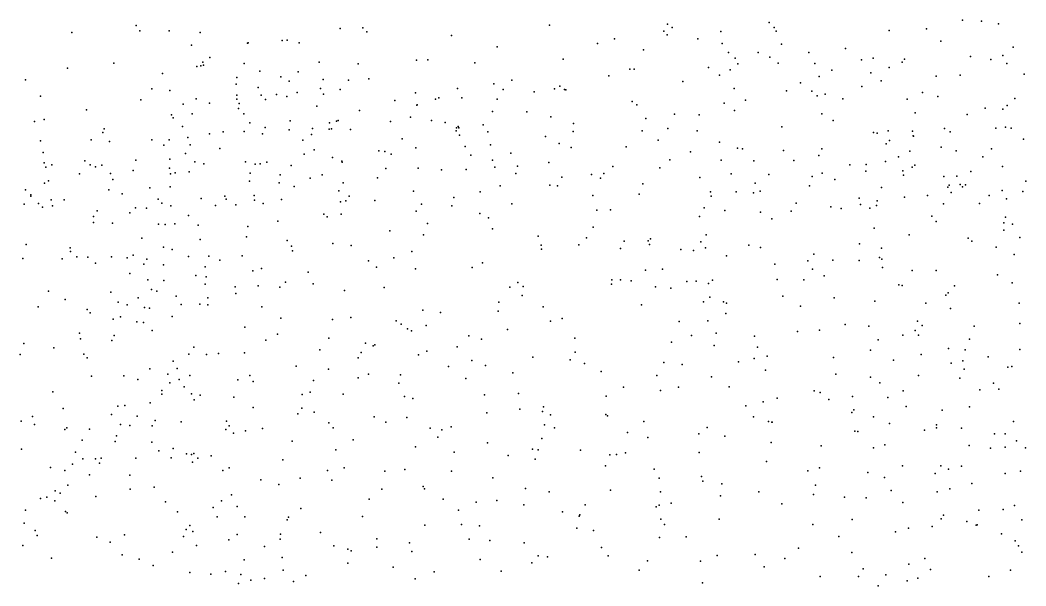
# Model space of a CAD drawing. Header units: metres. Extents: x -23.9 to 23.9, y -28.5 to 28.5.
# Drawn here: x -10.464 to -8.972, y 7.561 to 8.4 of the extents above; entities that cross this region are included whole.
import ezdxf

# ---------------------------------------------------------------- set-up
doc = ezdxf.new("R2010")
doc.units = ezdxf.units.M

msp = doc.modelspace()

# ---------------------------------------------------------------- linework, layer by layer
for p in [(-9.0661, 8.4001, 15.9872), (-9.0378, 8.3987, 22.516), (-10.2914, 8.3922, 21.3505), (-10.2862, 8.3843, 22.8039), (-10.2426, 8.3842, -4.4294), (-9.9891, 8.3875, -16.3729), (-9.9552, 8.3887, 19.4471), (-9.9495, 8.3829, 22.6388), (-9.6785, 8.3925, 18.6148), (-9.5092, 8.3837, 16.4973), (-9.5037, 8.394, 18.6161), (-9.4967, 8.3894, 16.6486), (-9.4247, 8.383, 20.2044), (-9.3529, 8.3967, 21.3488), (-9.3452, 8.3894, 17.2459), (-9.3426, 8.3835, 16.8959), (-9.1747, 8.3849, 20.3603), (-9.1196, 8.3871, 21.4501), (-9.0128, 8.3948, 21.1716), (-10.3869, 8.3818, 22.8311), (-10.1969, 8.3817, 17.4105), (-10.0751, 8.37, 17.9243), (-10.0676, 8.3703, 19.3125), (-9.8238, 8.3775, 13.5142), (-9.582, 8.3723, 19.7544), (-9.504, 8.3782, 19.8998), (-9.4588, 8.3724, 21.316), (-9.0982, 8.3688, 17.0187), (-10.2093, 8.363, 19.0688), (-10.1267, 8.366, 18.0058), (-10.1254, 8.3662, 18.2972), (-10.05, 8.3664, 18.4073), (-9.7564, 8.3607, 21.324), (-9.6073, 8.3652, 18.5793), (-9.5392, 8.3559, -16.5332), (-9.4225, 8.3654, 16.2563), (-9.3347, 8.3645, 20.2462), (-9.2396, 8.3582, 20.2928), (-8.991, 8.3601, 18.7158), (-10.1824, 8.3447, 21.3522), (-9.876, 8.3406, 17.1703), (-9.8591, 8.3413, 22.6315), (-9.6581, 8.342, 17.0674), (-9.413, 8.3522, 16.7627), (-9.4032, 8.3435, 20.062), (-9.369, 8.3519, 17.1492), (-9.3517, 8.345, 17.7108), (-9.2941, 8.352, 18.6547), (-9.2161, 8.3414, 17.4473), (-9.1984, 8.3437, 22.5608), (-9.1523, 8.3423, 20.2772), (-9.0543, 8.3464, 20.274), (-9.024, 8.3419, 16.031), (-9.0065, 8.3476, -2.6774), (-10.3932, 8.3291, 17.3665), (-10.3249, 8.3362, 19.1), (-10.2016, 8.3313, 18.262), (-10.1958, 8.3321, 17.5905), (-10.1926, 8.3378, 18.1346), (-10.1919, 8.3332, 22.7657), (-10.1315, 8.3356, 17.3548), (-10.1082, 8.3246, 21.4053), (-10.0511, 8.3232, 19.4212), (-10.02, 8.3378, -2.9688), (-9.9623, 8.3353, 18.5351), (-9.7892, 8.337, 17.1049), (-9.5593, 8.3276, 17.8313), (-9.5529, 8.3272, 21.3087), (-9.443, 8.3297, -5.0728), (-9.4105, 8.3262, 17.782), (-9.3993, 8.3355, -4.7163), (-9.3396, 8.3361, 22.6372), (-9.285, 8.3356, 17.1941), (-9.2598, 8.3258, 17.6472), (-9.175, 8.3301, 16.9503), (-9.1555, 8.3378, 10.0226), (-9.0002, 8.336, 21.3146), (-10.4555, 8.3116, 21.1298), (-10.2525, 8.321, 21.223), (-10.1422, 8.315, 19.2323), (-10.077, 8.3162, 22.6847), (-10.0649, 8.3096, 17.8086), (-10.0141, 8.3119, 21.4), (-9.9767, 8.3113, 17.1826), (-9.9467, 8.3132, 21.3452), (-9.7345, 8.311, 22.6698), (-9.5906, 8.3177, 22.6868), (-9.4811, 8.3091, 17.0289), (-9.4266, 8.3184, 16.6533), (-9.2786, 8.3164, 16.8692), (-9.2021, 8.3221, 18.691), (-9.1869, 8.3103, 17.5211), (-9.1052, 8.3172, 16.0709), (-9.0694, 8.3186, 21.4695), (-8.9748, 8.3199, -7.7437), (-10.2683, 8.2984, 17.4732), (-10.2419, 8.2958, -10.5122), (-10.1433, 8.3051, 18.3904), (-10.1108, 8.3, 20.168), (-10.0182, 8.2988, 12.4363), (-9.9892, 8.2972, 20.202), (-9.8149, 8.2986, 24.5796), (-9.7614, 8.3055, 18.565), (-9.7474, 8.2973, 17.9083), (-9.7011, 8.2939, 24.5061), (-9.671, 8.2983, 21.3147), (-9.6632, 8.3023, 19.7177), (-9.6563, 8.2973, 17.912), (-9.6546, 8.2968, 24.579), (-9.4046, 8.2985, 16.4112), (-9.327, 8.2951, 16.2569), (-9.3062, 8.3071, 21.3716), (-9.2895, 8.2946, -9.1207), (-9.2153, 8.3019, 21.4278), (-10.4334, 8.2873, 19.0626), (-10.2848, 8.2817, 18.2694), (-10.2025, 8.2832, 20.223), (-10.1425, 8.2887, 17.9228), (-10.1422, 8.2828, 20.2927), (-10.1061, 8.289, 19.3606), (-10.0996, 8.2823, 21.3327), (-10.0836, 8.2897, 18.5265), (-10.0679, 8.2869, 7.0641), (-10.053, 8.2929, 20.0469), (-10.0139, 8.2901, 20.2908), (-9.9081, 8.2811, 17.1018), (-9.8774, 8.2925, 17.8934), (-9.8475, 8.2829, 24.6972), (-9.8429, 8.2851, 21.3616), (-9.8085, 8.2848, 24.4509), (-9.7562, 8.2828, 24.7542), (-9.5561, 8.2794, 19.78), (-9.3878, 8.2814, 16.5859), (-9.2815, 8.2877, 17.102), (-9.2696, 8.2901, 17.7433), (-9.2436, 8.2833, 20.1197), (-9.1483, 8.2827, 17.335), (-9.1253, 8.2928, 2.7227), (-9.1027, 8.287, 20.1499), (-8.9887, 8.2839, 24.4663), (-10.3651, 8.2673, 21.0855), (-10.2217, 8.2753, 20.1075), (-10.1826, 8.2769, 1.0602), (-10.1398, 8.2692, 17.5922), (-10.139, 8.2765, 20.0089), (-10.0237, 8.2725, 8.9699), (-9.9606, 8.2663, 22.6294), (-9.8753, 8.2739, -5.1826), (-9.8747, 8.2745, 20.2461), (-9.7629, 8.2647, 19.6723), (-9.7121, 8.2642, 16.9691), (-9.5491, 8.2745, 24.574), (-9.4198, 8.2771, 18.5451), (-9.4041, 8.2659, 16.9967), (-9.0324, 8.2695, 16.9098), (-9.0063, 8.2681, 24.5508), (-8.9997, 8.2737, 24.3431), (-10.4422, 8.2497, 21.0561), (-10.4279, 8.2527, 22.8231), (-10.2393, 8.2597, 20.3136), (-10.2365, 8.2551, 17.6021), (-10.2084, 8.2612, 19.1094), (-10.1321, 8.2613, 17.4101), (-10.0632, 8.2506, 19.4772), (-9.9944, 8.2504, 18.5843), (-9.9921, 8.2512, 19.5537), (-9.9143, 8.2497, 24.7828), (-9.8847, 8.2562, 20.359), (-9.8538, 8.2513, 19.9989), (-9.6767, 8.2568, 24.8111), (-9.5359, 8.2542, 16.9493), (-9.493, 8.2609, 22.6693), (-9.4564, 8.2598, 17.8951), (-9.2749, 8.2612, 18.598), (-9.2579, 8.2512, 22.5889), (-9.1363, 8.2627, 16.8774), (-9.0591, 8.26, 16.143), (-10.3391, 8.2388, 22.8085), (-10.223, 8.2423, -9.4509), (-10.1626, 8.2345, 22.7326), (-10.1312, 8.2351, 18.5831), (-10.123, 8.2479, 19.9224), (-10.1003, 8.2409, 20.4456), (-10.0649, 8.2373, 17.674), (-10.0301, 8.2394, 24.6144), (-10.0052, 8.2386, 21.3163), (-10.0048, 8.2478, 17.7668), (-10.0019, 8.2387, 19.8862), (-9.9736, 8.2379, 20.4472), (-9.8335, 8.2484, 22.6295), (-9.8168, 8.2358, 16.9799), (-9.8163, 8.2405, 11.1746), (-9.8141, 8.2423, 18.5424), (-9.8132, 8.2402, 24.3137), (-9.777, 8.2451, 20.2041), (-9.7702, 8.2343, 20.0672), (-9.6433, 8.235, 24.3088), (-9.6431, 8.2467, 18.5019), (-9.5414, 8.2358, 17.9324), (-9.5029, 8.2394, 19.8417), (-9.4596, 8.2362, 24.6542), (-9.3341, 8.2418, 17.8547), (-9.1765, 8.2361, 20.0775), (-9.1401, 8.2355, 22.5042), (-9.0928, 8.2394, 17.4718), (-9.0846, 8.2347, 24.2767), (-9.0168, 8.2401, 15.6559), (-9.0165, 8.2397, 21.4887), (-9.0025, 8.2412, 24.2128), (-8.9939, 8.2401, 24.6645), (-10.4335, 8.2214, 17.3798), (-10.3585, 8.2225, 20.2565), (-10.341, 8.2336, 18.969), (-10.3309, 8.2204, 20.0025), (-10.2686, 8.2224, 18.8715), (-10.2427, 8.2227, 19.9208), (-10.2148, 8.2261, 20.4384), (-10.1829, 8.2316, 17.7958), (-10.1042, 8.2317, 17.3275), (-10.0443, 8.2222, 24.7156), (-10.0315, 8.2306, 24.4866), (-9.8973, 8.2239, 19.8801), (-9.8123, 8.2296, 17.9027), (-9.6846, 8.2274, 22.666), (-9.5174, 8.2222, 24.8062), (-9.4265, 8.2192, 24.4959), (-9.1981, 8.2333, 16.7837), (-9.1925, 8.2323, 18.6372), (-9.1744, 8.2215, 17.1186), (-9.1392, 8.2284, 24.4774), (-9.1386, 8.228, 24.3822), (-8.9758, 8.2234, 20.0893), (-10.4295, 8.2041, 16.9519), (-10.2507, 8.2147, 18.1501), (-10.2114, 8.2152, -3.3892), (-10.1674, 8.2098, 21.1371), (-10.0276, 8.2078, -9.7389), (-9.9319, 8.2062, 19.6287), (-9.9226, 8.2052, 21.3553), (-9.8767, 8.2109, 20.4748), (-9.8039, 8.2128, 20.3975), (-9.766, 8.2153, 24.9205), (-9.6644, 8.217, 19.7269), (-9.6463, 8.2113, 21.3096), (-9.5647, 8.2124, 24.8783), (-9.4694, 8.2048, 24.3685), (-9.3998, 8.2102, 21.3365), (-9.3922, 8.2093, -1.2375), (-9.3315, 8.2067, 18.5359), (-9.2745, 8.2093, 16.4373), (-9.1792, 8.2169, 17.7517), (-9.1442, 8.2057, 15.2051), (-9.0977, 8.2117, 16.804), (-9.0754, 8.2062, 17.5505), (-9.0231, 8.2094, 18.7199), (-10.3676, 8.1913, 18.8721), (-10.2921, 8.1923, 18.4867), (-10.2417, 8.1939, 18.5746), (-10.2186, 8.2023, 18.724), (-10.2045, 8.1899, 17.9134), (-10.1295, 8.1901, 17.4713), (-10.0976, 8.1895, 19.8035), (-10.0425, 8.2012, 22.6397), (-10.0002, 8.1966, 24.3327), (-9.9868, 8.1909, 24.8647), (-9.9861, 8.1894, 19.8055), (-9.9132, 8.2016, 17.005), (-9.7953, 8.1997, 21.3328), (-9.7632, 8.1926, 24.2163), (-9.7359, 8.2028, 2.58), (-9.6796, 8.189, 20.12), (-9.4999, 8.1929, 21.2981), (-9.4241, 8.1927, 24.7758), (-9.3755, 8.1917, 24.6194), (-9.3164, 8.1922, -2.9311), (-9.2792, 8.1992, 16.9911), (-9.1804, 8.1905, 24.3133), (-9.1611, 8.1973, 21.4694), (-9.0358, 8.1974, 16.2486), (-10.4278, 8.1887, 17.057), (-10.4258, 8.1819, 20.1242), (-10.4168, 8.1856, 12.261), (-10.3599, 8.1857, 20.3884), (-10.3517, 8.1828, 17.4925), (-10.3423, 8.1849, 11.3992), (-10.2962, 8.177, 20.4773), (-10.2424, 8.1805, 21.059), (-10.2132, 8.1753, 19.8124), (-10.1914, 8.1871, 19.3047), (-10.1151, 8.1867, 24.6279), (-10.1078, 8.1869, 24.5076), (-10.0617, 8.1844, 21.2173), (-9.9212, 8.1803, 17.8687), (-9.8736, 8.1806, 18.5351), (-9.8388, 8.1782, 24.9586), (-9.8021, 8.1787, 19.7202), (-9.7598, 8.1823, 17.9502), (-9.7259, 8.1834, 20.3795), (-9.5848, 8.1832, 19.7612), (-9.5151, 8.1812, 16.8911), (-9.2332, 8.1854, 16.5175), (-9.2097, 8.1763, 24.5852), (-9.2091, 8.186, 24.4448), (-9.1546, 8.1765, 24.2139), (-9.1406, 8.1823, 24.6639), (-9.1369, 8.1852, 16.7146), (-9.0535, 8.1759, 17.3147), (-9.0069, 8.183, 24.7729), (-10.4218, 8.1621, 22.7983), (-10.3757, 8.1721, 18.4296), (-10.3299, 8.1725, 19.8843), (-10.3261, 8.1638, 18.6978), (-10.2406, 8.1721, 17.7086), (-10.2338, 8.1739, 19.1365), (-10.1233, 8.1613, 17.6283), (-10.1224, 8.1732, 20.5556), (-10.0779, 8.1708, 17.1663), (-10.0334, 8.1658, 14.5399), (-10.0155, 8.1709, 17.0767), (-9.9337, 8.1665, 20.557), (-9.7285, 8.1728, 19.7965), (-9.6605, 8.1673, 17.9798), (-9.6163, 8.171, 16.8768), (-9.6031, 8.1659, 24.203), (-9.5978, 8.1729, 22.6585), (-9.4558, 8.1667, 24.2889), (-9.4091, 8.1724, 19.9098), (-9.3531, 8.1714, 24.5186), (-9.289, 8.1684, 19.9927), (-9.2743, 8.1733, 17.8894), (-9.2552, 8.1637, 18.5585), (-9.1534, 8.1704, 16.4028), (-9.0938, 8.1685, 18.6987), (-9.0744, 8.1686, 16.3431), (-8.9721, 8.1614, 16.3355), (-10.4557, 8.1487, 18.7354), (-10.4276, 8.1585, 17.4362), (-10.3319, 8.1483, 20.9976), (-10.2712, 8.1515, 18.092), (-10.2414, 8.1532, 17.9916), (-10.0797, 8.1587, 17.7094), (-10.0574, 8.1534, 19.6135), (-9.991, 8.1469, 21.25), (-9.9845, 8.1589, -3.6755), (-9.8802, 8.1467, 19.7067), (-9.7816, 8.1456, 16.8935), (-9.7516, 8.1542, 21.2761), (-9.6782, 8.1555, 24.9977), (-9.6668, 8.1545, 19.9919), (-9.54, 8.1573, 24.9473), (-9.4399, 8.1456, 16.8773), (-9.4016, 8.1457, 18.484), (-9.3735, 8.1586, 17.9473), (-9.3664, 8.1464, 22.6065), (-9.2931, 8.1545, 21.3347), (-9.1863, 8.1518, 17.8239), (-9.0881, 8.1527, -16.3727), (-9.086, 8.1552, 17.1797), (-9.0831, 8.1446, 17.6923), (-9.0696, 8.1565, 16.6335), (-9.066, 8.1528, -4.859), (-9.0616, 8.1558, 24.0858), (-9.0072, 8.1477, 16.4157), (-8.9765, 8.1459, 16.6235), (-10.4479, 8.139, 16.7145), (-10.4476, 8.1409, 18.6372), (-10.4178, 8.1337, 17.1706), (-10.3986, 8.1339, 16.8282), (-10.3124, 8.1425, 18.8016), (-10.2589, 8.1347, 22.7455), (-10.195, 8.1359, 24.5947), (-10.1603, 8.1391, 17.3648), (-10.1582, 8.1347, 24.4182), (-10.1166, 8.1403, 19.737), (-10.1161, 8.1333, 24.8268), (-10.0761, 8.1341, 18.663), (-9.9885, 8.1308, 24.9592), (-9.9806, 8.132, 24.2075), (-9.9758, 8.1392, 19.6757), (-9.9377, 8.1327, 22.5772), (-9.8203, 8.1373, 22.6005), (-9.6145, 8.1402, 20.2443), (-9.5457, 8.1423, 18.457), (-9.4387, 8.139, 24.9131), (-9.376, 8.1441, 24.3219), (-9.2193, 8.1362, 24.7035), (-9.1926, 8.1324, 22.5016), (-9.1521, 8.1376, 18.6219), (-9.1179, 8.14, 22.4615), (-9.0264, 8.1402, 17.531), (-9.0008, 8.1352, 24.0208), (-10.4577, 8.1273, 20.9595), (-10.4363, 8.1281, 18.3107), (-10.4306, 8.1229, 20.419), (-10.4157, 8.1247, 19.9014), (-10.3495, 8.1173, 18.2092), (-10.3012, 8.1145, 19.7787), (-10.2925, 8.1219, 18.9273), (-10.2765, 8.1215, -5.4967), (-10.2534, 8.1286, 17.794), (-10.2402, 8.1247, 19.0027), (-10.1738, 8.1255, 20.6128), (-10.1437, 8.1262, 19.6527), (-10.1031, 8.1281, 19.5085), (-9.8764, 8.1171, 24.1319), (-9.8685, 8.1271, 16.9173), (-9.8235, 8.125, 20.5661), (-9.7344, 8.1276, 24.1229), (-9.6083, 8.1182, 21.2225), (-9.5879, 8.1189, 20.0835), (-9.4493, 8.1216, 19.8517), (-9.4188, 8.1179, 21.2494), (-9.3659, 8.1155, 24.861), (-9.3204, 8.1168, 16.906), (-9.3128, 8.1289, 24.7414), (-9.2612, 8.1235, 24.2667), (-9.2461, 8.1206, -14.5352), (-9.2176, 8.1269, 16.9804), (-9.2033, 8.1211, 21.3961), (-9.1935, 8.1252, 24.1578), (-9.0942, 8.1277, 24.7997), (-9.0411, 8.1282, 17.6204), (-10.3548, 8.1091, 20.5359), (-10.3548, 8.0999, 16.9807), (-10.2139, 8.1107, 19.7208), (-10.0816, 8.102, 24.929), (-10.0135, 8.1123, 18.5992), (-10.0083, 8.1087, 20.6469), (-9.9876, 8.1123, 17.8704), (-9.7817, 8.1136, 18.4735), (-9.7693, 8.107, -4.712), (-9.456, 8.1091, 24.2059), (-9.349, 8.1055, -2.2102), (-9.1118, 8.1094, 17.7837), (-9.1054, 8.1017, 17.0778), (-9.0048, 8.0998, 25.2698), (-9.0021, 8.1082, 25.1572), (-10.3267, 8.099, 17.6039), (-10.2585, 8.0976, 19.0882), (-10.2485, 8.0973, 19.2097), (-10.2342, 8.0981, 21.0025), (-10.1994, 8.0961, 17.427), (-10.1259, 8.0942, 22.6514), (-9.9153, 8.0879, 25.0565), (-9.8596, 8.0984, 21.2718), (-9.763, 8.0909, 14.2643), (-9.614, 8.0933, 24.1063), (-9.1973, 8.0918, 19.9998), (-9.0046, 8.0888, 25.0188), (-8.992, 8.0976, 22.4391), (-10.2831, 8.0771, 17.913), (-10.1965, 8.0747, 17.3055), (-10.128, 8.0786, 20.6708), (-10.0677, 8.0735, 17.8214), (-9.8656, 8.082, 20.6438), (-9.6954, 8.0798, 18.0357), (-9.6238, 8.0772, 25.0812), (-9.5681, 8.0722, 19.9795), (-9.5322, 8.073, 25.0545), (-9.5288, 8.0758, 22.6179), (-9.4541, 8.0712, -1.5839), (-9.4463, 8.0817, 18.4472), (-9.1453, 8.0816, 24.038), (-9.0579, 8.0771, 21.5125), (-9.0524, 8.0723, 24.9387), (-8.9812, 8.0777, 17.3419), (-10.4546, 8.0676, 17.3439), (-10.3894, 8.0624, 17.5356), (-10.3892, 8.0572, 22.7539), (-10.2512, 8.0633, 20.6513), (-10.238, 8.0603, 22.7043), (-10.0611, 8.0648, -14.8511), (-10.0597, 8.0581, 21.0972), (-9.9997, 8.0692, 25.036), (-9.9729, 8.066, 21.1878), (-9.8826, 8.057, 22.5389), (-9.6908, 8.0663, 21.1833), (-9.6903, 8.0607, 22.6062), (-9.6349, 8.0672, 16.8098), (-9.5734, 8.0615, 18.0563), (-9.5303, 8.0677, 20.1271), (-9.4837, 8.0603, 21.1801), (-9.4652, 8.0585, 24.1348), (-9.4474, 8.0626, 18.0406), (-9.3831, 8.0663, 24.9564), (-9.3658, 8.063, 16.8508), (-9.2191, 8.0685, 24.844), (-9.1864, 8.062, 18.5666), (-9.0164, 8.0636, 25.3733), (-10.4597, 8.0469, 20.5083), (-10.4011, 8.0463, 17.2639), (-10.3795, 8.0493, 19.7547), (-10.3631, 8.0486, 20.9225), (-10.3517, 8.0398, 16.7976), (-10.3282, 8.0492, 17.0593), (-10.3047, 8.0475, 17.157), (-10.296, 8.0517, 18.0149), (-10.2758, 8.0458, 17.5365), (-10.214, 8.0499, 19.3694), (-10.1839, 8.0504, 9.5756), (-10.1673, 8.0444, -16.2821), (-10.1342, 8.0506, 18.7064), (-9.9472, 8.0431, 16.9128), (-9.9094, 8.0479, 18.5051), (-9.7778, 8.0403, 21.1874), (-9.4159, 8.0507, 22.5827), (-9.2957, 8.0432, 21.2373), (-9.2866, 8.0531, 22.531), (-9.2584, 8.0441, 1.3878), (-9.2194, 8.0439, 24.0694), (-9.1893, 8.0484, 17.9129), (-9.1859, 8.0459, 16.9492), (-8.9894, 8.0528, 18.7645), (-10.28, 8.0383, 17.6753), (-10.2512, 8.0375, 19.2688), (-10.1895, 8.0344, 19.4532), (-10.1188, 8.0282, 17.0795), (-10.1057, 8.0319, 22.5964), (-10.0364, 8.0265, 22.5324), (-9.935, 8.0337, 20.7008), (-9.8772, 8.0314, 17.9971), (-9.7933, 8.0332, 20.651), (-9.5362, 8.0294, 19.8796), (-9.5109, 8.0311, 20.2554), (-9.3443, 8.0381, 18.011), (-9.2885, 8.0308, 24.8974), (-9.1846, 8.0334, 6.1489), (-9.1408, 8.0291, 22.3898), (-9.1052, 8.029, 23.9586), (-10.3012, 8.0246, 17.387), (-10.2742, 8.0153, 24.4184), (-10.2505, 8.0139, 17.276), (-10.203, 8.0213, -4.5652), (-10.188, 8.0197, 17.7042), (-10.07, 8.0115, 20.7293), (-9.7255, 8.0109, 24.0248), (-9.5862, 8.0149, 20.4903), (-9.5733, 8.0153, 18.4219), (-9.5577, 8.0135, 25.1102), (-9.4747, 8.0124, 20.0623), (-9.4609, 8.0132, 19.9233), (-9.4426, 8.0099, -2.6231), (-9.437, 8.0146, 25.0566), (-9.3411, 8.0156, 18.4716), (-9.3014, 8.0152, 24.1106), (-9.2711, 8.021, 7.0954), (-9.014, 8.0223, 17.1419), (-8.9926, 8.0106, 22.3643), (-10.4216, 7.9983, 16.6201), (-10.3294, 7.9967, 19.6753), (-10.2688, 8.001, 24.7891), (-10.2609, 7.9983, 17.9588), (-10.1892, 8.0088, -15.3316), (-10.1448, 8.0048, 24.9755), (-10.1106, 8.0062, 21.0336), (-10.0786, 8.004, 17.8856), (-10.0292, 8.0091, 16.9578), (-9.9824, 7.9993, 24.073), (-9.924, 8.0037, 25.1186), (-9.7373, 8.0043, 18.0608), (-9.7176, 8.0051, 13.7629), (-9.5866, 8.0085, 21.1288), (-9.5215, 8.0049, 24.0687), (-9.4988, 8.0028, 18.0705), (-9.1605, 8.0077, 24.9247), (-9.1554, 8.0069, 21.3372), (-9.0876, 7.9958, 25.0085), (-9.0782, 8.0064, 17.0382), (-10.3971, 7.9858, 22.7053), (-10.3184, 7.9822, 24.5373), (-10.2885, 7.9886, 20.9255), (-10.2323, 7.991, 17.1729), (-10.1853, 7.9882, 17.7839), (-10.1436, 7.9948, 19.5572), (-9.7536, 7.9822, 16.7964), (-9.7189, 7.9917, 20.6422), (-9.45, 7.9823, 18.4322), (-9.4409, 7.9895, 21.1368), (-9.4206, 7.9826, 20.1626), (-9.4159, 7.9803, 18.0632), (-9.3325, 7.9908, 20.0959), (-9.2563, 7.9884, 22.4618), (-9.196, 7.9834, 20.1259), (-9.1204, 7.9806, 17.8901), (-9.0909, 7.9923, 21.4133), (-8.9822, 7.9806, 17.6668), (-10.4369, 7.9749, 20.8795), (-10.3644, 7.9711, 17.2493), (-10.3597, 7.9663, 18.1659), (-10.3049, 7.9781, 18.0814), (-10.2794, 7.9743, 19.101), (-10.2717, 7.9733, -10.3733), (-10.2248, 7.9783, 18.8463), (-10.1974, 7.9789, 22.6273), (-10.1853, 7.9781, 18.7644), (-10.1054, 7.9751, 12.155), (-9.8664, 7.97, 7.2829), (-9.8401, 7.9667, 22.4914), (-9.7549, 7.9684, -6.9132), (-9.6881, 7.9749, 12.1517), (-9.5422, 7.9778, 22.556), (-9.4173, 7.9653, 16.7939), (-9.3063, 7.9759, 21.1829), (-9.0841, 7.9728, 25.3651), (-10.3255, 7.9566, 24.7074), (-10.3146, 7.9603, 16.8238), (-10.2908, 7.9527, 16.9809), (-10.2808, 7.9519, 20.7188), (-10.2382, 7.9606, 19.6106), (-10.0769, 7.9584, 18.618), (-10.0003, 7.9564, 20.7642), (-9.9734, 7.9594, 21.1119), (-9.9061, 7.9544, 20.752), (-9.677, 7.9536, 18.4229), (-9.6599, 7.9577, 25.1728), (-9.4862, 7.9535, 20.3707), (-9.444, 7.9541, 22.5251), (-9.1328, 7.9538, 20.2104), (-8.9811, 7.9506, 20.1275), (-10.3756, 7.9359, -9.5127), (-10.2678, 7.9401, 19.2458), (-10.1306, 7.9451, 24.1227), (-9.8986, 7.9496, 18.0207), (-9.8891, 7.9425, 18.4804), (-9.8833, 7.9396, 21.1603), (-9.8613, 7.9473, 23.9951), (-9.7408, 7.9414, 22.5156), (-9.4316, 7.9361, 25.1101), (-9.311, 7.9384, 18.0382), (-9.278, 7.9403, 24.0245), (-9.2403, 7.9489, 16.8688), (-9.2049, 7.9464, 23.9625), (-9.1365, 7.9401, 16.9386), (-9.1259, 7.9476, 25.2332), (-9.049, 7.9462, 17.8157), (-10.4584, 7.9209, 20.6332), (-10.3739, 7.9277, 19.6506), (-10.3279, 7.925, 20.8722), (-10.3243, 7.9326, 22.65), (-10.0992, 7.9256, 20.786), (-10.0821, 7.9343, 22.4753), (-10.006, 7.9285, 6.168), (-9.9514, 7.9214, 13.4518), (-9.7984, 7.932, 21.1198), (-9.7794, 7.9272, 25.1995), (-9.6412, 7.9284, 20.6316), (-9.4978, 7.9226, -6.5747), (-9.4682, 7.9327, 24.0398), (-9.3746, 7.9316, 21.1227), (-9.191, 7.9262, 25.0171), (-9.1546, 7.9329, 21.264), (-9.1314, 7.9332, 25.1233), (-9.0556, 7.9273, 18.6656), (-10.4136, 7.9145, 10.0584), (-10.2061, 7.9154, 19.4916), (-10.1695, 7.9058, 25.0445), (-10.1307, 7.9067, 18.6751), (-10.0191, 7.9115, 18.5631), (-9.9581, 7.9076, 25.1694), (-9.9399, 7.9174, 16.8554), (-9.9377, 7.9186, 22.4181), (-9.8603, 7.9095, 16.8044), (-9.8154, 7.9156, 18.0657), (-9.6405, 7.9077, 11.6234), (-9.4344, 7.9178, 20.3147), (-9.3702, 7.9154, 2.6701), (-9.2027, 7.9108, -8.4877), (-9.0869, 7.9132, 9.9862), (-9.0623, 7.9113, 20.2575), (-8.981, 7.9116, 21.5394), (-10.4637, 7.9044, 16.5116), (-10.3693, 7.9051, 6.3417), (-10.3642, 7.8995, 16.6505), (-10.2365, 7.8947, 18.8659), (-10.2134, 7.9051, 20.7759), (-10.1872, 7.9044, 22.5463), (-9.9624, 7.8994, -3.8961), (-9.8731, 7.9039, -5.7025), (-9.7938, 7.8953, 22.454), (-9.7035, 7.9004, 20.6932), (-9.648, 7.8966, 16.7479), (-9.6268, 7.8913, 18.1204), (-9.5089, 7.8923, 21.0686), (-9.3984, 7.8933, -7.6644), (-9.3751, 7.8983, 22.4519), (-9.3557, 7.9017, 24.017), (-9.2576, 7.9002, 20.3679), (-9.1686, 7.8959, -9.362), (-9.1274, 7.9045, 20.3323), (-9.0828, 7.8915, 23.8573), (-9.0656, 7.8952, 21.3486), (-9.0278, 7.9007, 14.8248), (-10.2714, 7.8834, 19.0043), (-10.2306, 7.8835, 24.1734), (-10.0541, 7.8869, 16.8986), (-10.0065, 7.8828, 23.986), (-9.8283, 7.8867, 2.3153), (-9.7737, 7.888, 18.4356), (-9.733, 7.877, 21.0705), (-9.6022, 7.8793, 21.0557), (-9.4818, 7.8896, 22.4776), (-9.3581, 7.8811, 25.0864), (-9.0635, 7.8828, -2.0198), (-8.9987, 7.8855, 18.7533), (-8.993, 7.8864, 17.7862), (-10.3578, 7.8722, 24.4116), (-10.3098, 7.8726, 24.8777), (-10.2891, 7.8672, 22.5613), (-10.2448, 7.8754, 19.3135), (-10.2415, 7.8623, 20.8746), (-10.228, 7.8675, 17.0294), (-10.2122, 7.8733, 18.0626), (-10.141, 7.867, 16.9977), (-10.1229, 7.8735, 22.4303), (-10.1182, 7.8644, 24.0362), (-10.0287, 7.8659, 11.6324), (-9.9624, 7.8698, 17.9997), (-9.9468, 7.8751, 20.8005), (-9.902, 7.8621, -15.2088), (-9.8996, 7.8744, 23.9152), (-9.8025, 7.8686, 16.7429), (-9.5195, 7.8732, 23.9896), (-9.4382, 7.8711, 9.6727), (-9.2541, 7.8752, 16.8293), (-9.2024, 7.8708, 18.0163), (-9.1888, 7.8625, 25.0916), (-9.1316, 7.8734, 25.389), (-9.0703, 7.8693, 6.6314), (-9.0202, 7.862, 16.9159), (-10.4152, 7.849, 16.567), (-10.2536, 7.8509, 16.8541), (-10.2203, 7.8565, 14.4974), (-10.2094, 7.8461, 19.4039), (-10.0337, 7.8484, 21.0361), (-9.7248, 7.8464, 25.2328), (-9.569, 7.8559, 22.4567), (-9.514, 7.8511, 18.3912), (-9.4873, 7.856, 18.1617), (-9.412, 7.8567, 18.3908), (-9.2863, 7.8505, 18.137), (-9.2771, 7.8483, 25.0488), (-9.1542, 7.8505, 23.8757), (-9.0402, 7.8521, 25.5768), (-9.0122, 7.8532, 1.543), (-10.271, 7.8328, 19.1584), (-10.2536, 7.8454, 24.978), (-10.2058, 7.8371, 22.4701), (-10.1965, 7.844, 18.7826), (-10.1466, 7.841, 23.9593), (-10.0454, 7.8449, 23.8844), (-9.9846, 7.8456, 22.3383), (-9.8937, 7.842, 18.0499), (-9.8815, 7.8394, 18.4817), (-9.7752, 7.8446, 18.11), (-9.5944, 7.8424, 20.6386), (-9.3619, 7.8341, 18.1767), (-9.3409, 7.8397, 16.7943), (-9.2641, 7.8376, 22.3365), (-9.2291, 7.8419, -14.7666), (-9.1767, 7.8407, 25.1938), (-10.3999, 7.8244, 24.5879), (-10.3188, 7.8276, 16.6607), (-10.3085, 7.829, 19.5725), (-10.1179, 7.826, 22.3096), (-10.0518, 7.8165, 23.7764), (-10.0461, 7.8247, 16.7388), (-10.0278, 7.8188, 18.5827), (-9.7716, 7.8177, 16.6641), (-9.7224, 7.8234, 20.7387), (-9.6889, 7.8199, 16.692), (-9.6875, 7.8269, 1.6642), (-9.3875, 7.8282, 21.0723), (-9.2302, 7.8182, 21.147), (-9.2273, 7.8224, 18.5302), (-9.1495, 7.8275, 18.584), (-9.0962, 7.8219, 16.8681), (-9.0555, 7.8268, 18.6842), (-10.4622, 7.8055, 22.5337), (-10.4452, 7.8124, 19.6488), (-10.3282, 7.8155, 24.2697), (-10.2902, 7.8132, 18.1982), (-10.2636, 7.8064, 23.935), (-10.225, 7.8044, 16.9603), (-10.1577, 7.8056, 23.7802), (-10.006, 7.8031, 16.6185), (-9.9387, 7.8121, 23.798), (-9.9215, 7.8042, 21.0849), (-9.8904, 7.8111, 25.23), (-9.6772, 7.8149, 18.1675), (-9.595, 7.8154, 18.2036), (-9.5924, 7.8133, 25.2289), (-9.5385, 7.8052, 16.7207), (-9.3761, 7.8119, 22.3771), (-9.3537, 7.805, 20.4968), (-9.3489, 7.8043, 18.2547), (-9.3483, 7.8043, 23.9694), (-9.1983, 7.812, 22.2553), (-9.1746, 7.8021, 25.3287), (-8.9907, 7.8049, 17.8852), (-10.4422, 7.8004, 20.8237), (-10.3972, 7.7932, 24.4634), (-10.3944, 7.7956, 24.7232), (-10.3609, 7.7937, -5.6878), (-10.3148, 7.8008, 24.0313), (-10.3012, 7.7993, 24.1191), (-10.2679, 7.7985, 19.0586), (-10.1586, 7.7933, 18.0741), (-10.1537, 7.7989, 16.818), (-10.1471, 7.7878, 16.9104), (-10.1293, 7.7914, 18.6972), (-10.104, 7.7948, 16.6659), (-9.9996, 7.7956, 10.6729), (-9.8558, 7.795, 23.8036), (-9.8385, 7.7926, 16.5707), (-9.8243, 7.7971, 20.7947), (-9.6861, 7.7999, 23.8924), (-9.6714, 7.7957, 21.0343), (-9.5629, 7.789, 21.0258), (-9.4569, 7.7869, 25.19), (-9.4448, 7.7961, 20.5018), (-9.2256, 7.7909, 23.9012), (-9.2212, 7.7903, 20.5047), (-9.1224, 7.7923, 22.2089), (-9.1048, 7.7955, 18.0283), (-9.1046, 7.8, 23.8288), (-9.0677, 7.7952, 20.4516), (-9.0186, 7.7869, 23.7928), (-9.003, 7.7868, 21.3738), (-10.3716, 7.7776, 20.7585), (-10.3229, 7.7756, 23.8528), (-10.3208, 7.7836, 22.4614), (-10.2683, 7.7742, 23.7751), (-10.0601, 7.7757, 23.6664), (-9.9697, 7.7778, 16.5352), (-9.8442, 7.7817, 18.0933), (-9.7705, 7.7734, 23.8263), (-9.69, 7.7797, 22.3806), (-9.533, 7.7816, 18.3175), (-9.4188, 7.7833, 16.7604), (-9.3499, 7.774, 18.3402), (-8.9858, 7.7763, 17.9885), (-10.4615, 7.764, 16.4931), (-10.3817, 7.7596, 23.9968), (-10.2579, 7.7614, 16.6572), (-10.2366, 7.7649, 19.3002), (-10.217, 7.7571, 18.8613), (-10.2063, 7.7577, -15.8575), (-9.9955, 7.7633, 25.2106), (-9.8774, 7.7677, 23.7054), (-9.8202, 7.7594, 18.4558), (-9.7036, 7.7639, 25.2593), (-9.6956, 7.7633, 16.5681), (-9.6324, 7.7628, 9.2871), (-9.5659, 7.7585, 6.2661), (-9.4565, 7.7593, 23.9702), (-9.2759, 7.7691, 25.0962), (-9.1983, 7.7662, 25.2336), (-9.1813, 7.7705, 18.2148), (-9.0563, 7.7697, -1.2774), (-9.0247, 7.7654, 18.7411), (-9.0027, 7.7668, 25.6717), (-8.9727, 7.7661, -15.8364), (-10.3861, 7.742, 24.0999), (-10.3708, 7.7496, 24.3044), (-10.3517, 7.7497, -9.9928), (-10.3459, 7.7433, 24.8987), (-10.3435, 7.7506, 18.279), (-10.2923, 7.7507, 24.9741), (-10.2396, 7.7512, 25.047), (-10.2097, 7.756, 19.4234), (-10.2082, 7.7447, 18.1794), (-10.2, 7.7507, -2.6648), (-10.1802, 7.7544, 18.7812), (-10.0741, 7.7483, 25.1752), (-9.7401, 7.7549, 18.2104), (-9.6999, 7.7491, 18.382), (-9.5892, 7.7556, 22.3802), (-9.5793, 7.756, 23.9162), (-9.3568, 7.7456, 25.1549), (-10.4185, 7.7371, 24.4001), (-10.3973, 7.7326, 22.3845), (-10.1629, 7.7324, 23.6222), (-10.1539, 7.7365, 16.562), (-10.0076, 7.7325, 21.03), (-9.9829, 7.7364, 18.5706), (-9.9229, 7.7316, 18.0775), (-9.8933, 7.7341, 20.8347), (-9.8239, 7.7316, 21.0547), (-9.5957, 7.7396, 20.6779), (-9.5236, 7.7344, 25.2425), (-9.2955, 7.732, 16.8053), (-9.2783, 7.7364, 21.0872), (-9.2066, 7.7295, 18.3429), (-9.1553, 7.7395, 25.4445), (-9.1064, 7.7279, 18.2342), (-9.0983, 7.7393, 25.5513), (-9.0871, 7.7342, 20.5194), (-9.0678, 7.7388, 21.2625), (-9.0029, 7.7279, 22.2919), (-8.9803, 7.7316, 18.0894), (-10.3607, 7.7259, 19.5645), (-10.3011, 7.7254, 12.5573), (-10.1066, 7.7184, 18.0588), (-10.0799, 7.7116, 23.5751), (-10.0484, 7.7213, 20.8602), (-10.0015, 7.7183, 22.2774), (-9.7624, 7.7217, 10.158), (-9.5161, 7.7209, -14.9228), (-9.4531, 7.7233, 21.0249), (-9.4511, 7.7164, 20.5645), (-9.4229, 7.7127, 22.3592), (-9.182, 7.7219, -16.3392), (-9.0521, 7.713, 25.6228), (-10.4119, 7.7022, 20.8107), (-10.4045, 7.6986, 13.4819), (-10.3929, 7.7105, 23.7694), (-10.3006, 7.7047, 8.8696), (-10.265, 7.7076, 22.2695), (-9.9271, 7.7049, 7.016), (-9.8658, 7.7086, 23.6128), (-9.8639, 7.7054, 18.1574), (-9.7141, 7.706, 23.7366), (-9.6793, 7.7006, 16.4666), (-9.5882, 7.7035, 16.5308), (-9.514, 7.701, 22.3744), (-9.3682, 7.7007, 20.5729), (-9.2872, 7.6971, 25.1633), (-9.2842, 7.7109, 22.3095), (-9.1721, 7.7028, 18.6048), (-9.1039, 7.7006, 18.6632), (-9.0851, 7.7054, 16.7463), (-10.4334, 7.6907, 24.5675), (-10.4241, 7.6928, 18.338), (-10.4124, 7.6877, 16.5306), (-10.3514, 7.6939, 22.2901), (-10.2481, 7.6861, 23.5921), (-10.1651, 7.6875, 9.7433), (-10.1504, 7.6966, 25.1295), (-9.9458, 7.6901, 23.5586), (-9.8364, 7.6901, 18.4013), (-9.7875, 7.6853, 18.3013), (-9.7566, 7.6882, 23.648), (-9.4984, 7.6842, 16.6371), (-9.4251, 7.6951, 25.2598), (-9.3342, 7.683, 23.9338), (-9.2409, 7.6929, 23.8904), (-9.2088, 7.6917, 18.4674), (-9.1545, 7.6852, 23.8291), (-10.4557, 7.6738, 24.3555), (-10.3963, 7.6716, 24.8981), (-10.394, 7.6698, 23.675), (-10.2302, 7.671, 19.1624), (-10.1776, 7.6777, 23.547), (-10.142, 7.6793, 22.2511), (-10.0476, 7.676, 16.3946), (-9.8136, 7.6738, 22.3906), (-9.7168, 7.6813, 8.8938), (-9.6595, 7.671, 25.3084), (-9.6259, 7.6815, 21.0086), (-9.5206, 7.6786, -3.8435), (-9.5161, 7.681, 23.8947), (-9.042, 7.6737, 18.2662), (-9.0057, 7.6747, 25.6832), (-8.9889, 7.6808, 16.6372), (-10.4579, 7.6544, 20.7189), (-10.1714, 7.6638, 18.1809), (-10.1302, 7.6639, 16.4266), (-10.0675, 7.6595, -15.4472), (-10.0657, 7.6634, 25.1934), (-9.9557, 7.6643, 16.3604), (-9.8092, 7.6523, 25.2743), (-9.6348, 7.6649, 22.386), (-9.6336, 7.6665, 23.7779), (-9.5136, 7.6604, 21.0108), (-9.5082, 7.6524, -7.1627), (-9.4269, 7.6604, 16.6816), (-9.2881, 7.6525, 25.2385), (-9.2299, 7.6599, 21.1099), (-9.0976, 7.6609, 18.3602), (-9.0944, 7.6663, 20.5706), (-9.0597, 7.6569, 23.7865), (-9.0444, 7.652, 22.392), (-8.9783, 7.6593, 22.468), (-10.4416, 7.6435, 22.2466), (-10.3087, 7.6372, 22.2299), (-10.2174, 7.645, 19.0178), (-10.212, 7.6508, 19.2536), (-10.2077, 7.6419, 25.0949), (-10.142, 7.6374, 20.903), (-10.0774, 7.6383, 13.6857), (-10.0182, 7.6407, 22.3841), (-9.8636, 7.6513, 18.2522), (-9.7825, 7.6503, 20.8109), (-9.638, 7.6469, 20.7211), (-9.6131, 7.6437, 16.4274), (-9.1654, 7.6417, 25.4657), (-9.1462, 7.6471, 22.2996), (-9.1109, 7.6494, 21.1982), (-9.046, 7.6516, -6.7062), (-9.0084, 7.6385, 20.5548), (-10.4383, 7.6363, 24.4866), (-10.3497, 7.6338, 16.5784), (-10.3303, 7.6264, 24.9455), (-10.2214, 7.6348, 16.4505), (-10.1544, 7.6298, 19.421), (-10.078, 7.6305, 23.4769), (-9.9349, 7.6311, 23.4894), (-9.8864, 7.625, 20.8451), (-9.7975, 7.6306, 23.5452), (-9.7673, 7.6286, 18.5009), (-9.716, 7.6253, 21.0124), (-9.5153, 7.6329, 6.7677), (-9.4758, 7.634, 7.3342), (-9.2495, 7.6348, 20.6255), (-8.988, 7.6282, 21.3359), (-10.4597, 7.6212, 18.3769), (-10.3125, 7.6076, 16.5058), (-10.2377, 7.6115, 18.2619), (-10.2022, 7.6211, 23.4866), (-10.1013, 7.62, 18.1086), (-9.9982, 7.6208, 25.2265), (-9.9777, 7.6158, 20.8582), (-9.9727, 7.6133, 18.6162), (-9.9346, 7.619, 21.052), (-9.8827, 7.6122, 16.3011), (-9.6014, 7.6181, 1.9246), (-9.3738, 7.608, 21.0368), (-9.3091, 7.6175, 16.7918), (-9.2302, 7.6111, -3.0805), (-8.9831, 7.6209, 18.8289), (-8.9782, 7.6113, -17.2474), (-10.4173, 7.6026, 19.5886), (-10.287, 7.6012, 25.0231), (-10.1312, 7.5999, 18.8106), (-10.0751, 7.6034, 22.4405), (-9.9777, 7.5949, 22.489), (-9.7814, 7.6004, -4.4619), (-9.7049, 7.5958, 5.946), (-9.6956, 7.6061, 22.4401), (-9.6816, 7.6047, 23.6057), (-9.5917, 7.6057, 25.3508), (-9.5331, 7.5985, 16.441), (-9.4549, 7.5981, 20.6371), (-9.4298, 7.6066, 25.38), (-9.3296, 7.6019, 22.3414), (-9.1459, 7.5935, -9.0879), (-9.1222, 7.6021, 18.6841), (-10.2666, 7.5915, 19.5079), (-10.2118, 7.5813, 16.3789), (-10.1808, 7.5786, 19.2121), (-10.1591, 7.5826, 22.4074), (-10.1365, 7.5785, 19.3493), (-10.0738, 7.5845, 18.7434), (-9.9103, 7.5893, 18.2911), (-9.8494, 7.5821, 21.0493), (-9.7505, 7.5833, 16.3), (-9.5455, 7.5845, 22.3978), (-9.36, 7.5897, 23.9336), (-9.2134, 7.5867, -15.2265), (-9.1798, 7.5776, 22.4511), (-9.1136, 7.5857, 25.5506), (-8.9948, 7.5847, 16.5795), (-10.1399, 7.5649, 25.1424), (-10.1215, 7.5701, 18.1828), (-10.1013, 7.5724, 16.3163), (-10.0584, 7.5677, 20.8659), (-10.0402, 7.5769, 21.0523), (-9.8776, 7.5719, 25.2778), (-9.4519, 7.5661, 23.8983), (-9.2772, 7.5752, 25.4047), (-9.2204, 7.5752, -17.4972), (-9.1484, 7.569, 16.6881), (-9.1325, 7.5729, 20.6385), (-9.0269, 7.5754, 18.3931), (-9.1913, 7.5614, 21.137)]:
    msp.add_point(p)

doc.saveas('drawing.dxf')
